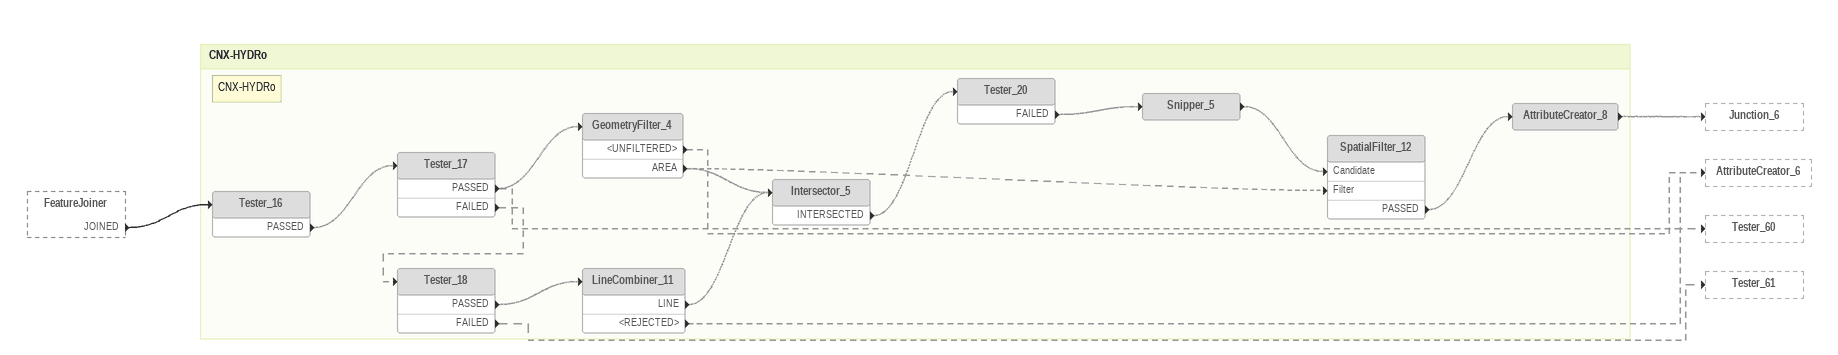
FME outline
FeatureJoiner [outside]
    JOINED -> Tester_16

Bookmark: CNX-HYDRo
Note: CNX-HYDRo
Tester_16 [off]
    PASSED -> Tester_17 [off]
Tester_17 [off]
    PASSED -> GeometryFilter_4 [off]
    PASSED -> Tester_60 [off]
    FAILED -> Tester_18 [off]
GeometryFilter_4 [off]
    <UNFILTERED> -> AttributeCreator_6 [off]
    AREA -> Intersector_5 [off]
    AREA -> SpatialFilter_12 [Filter] [off]
Tester_18 [off]
    PASSED -> LineCombiner_11 [off]
    FAILED -> Tester_61 [off]
LineCombiner_11 [off]
    LINE -> Intersector_5 [off]
    <REJECTED> -> AttributeCreator_6 [off]
Intersector_5 [off]
    INTERSECTED -> Tester_20 [off]
Tester_20 [off]
    FAILED -> Snipper_5 [off]
Snipper_5 [off]
    -> SpatialFilter_12 [Candidate] [off]
SpatialFilter_12 [off]
    PASSED -> AttributeCreator_8 [off]
AttributeCreator_8 [off]
    -> Junction_6 [off]
